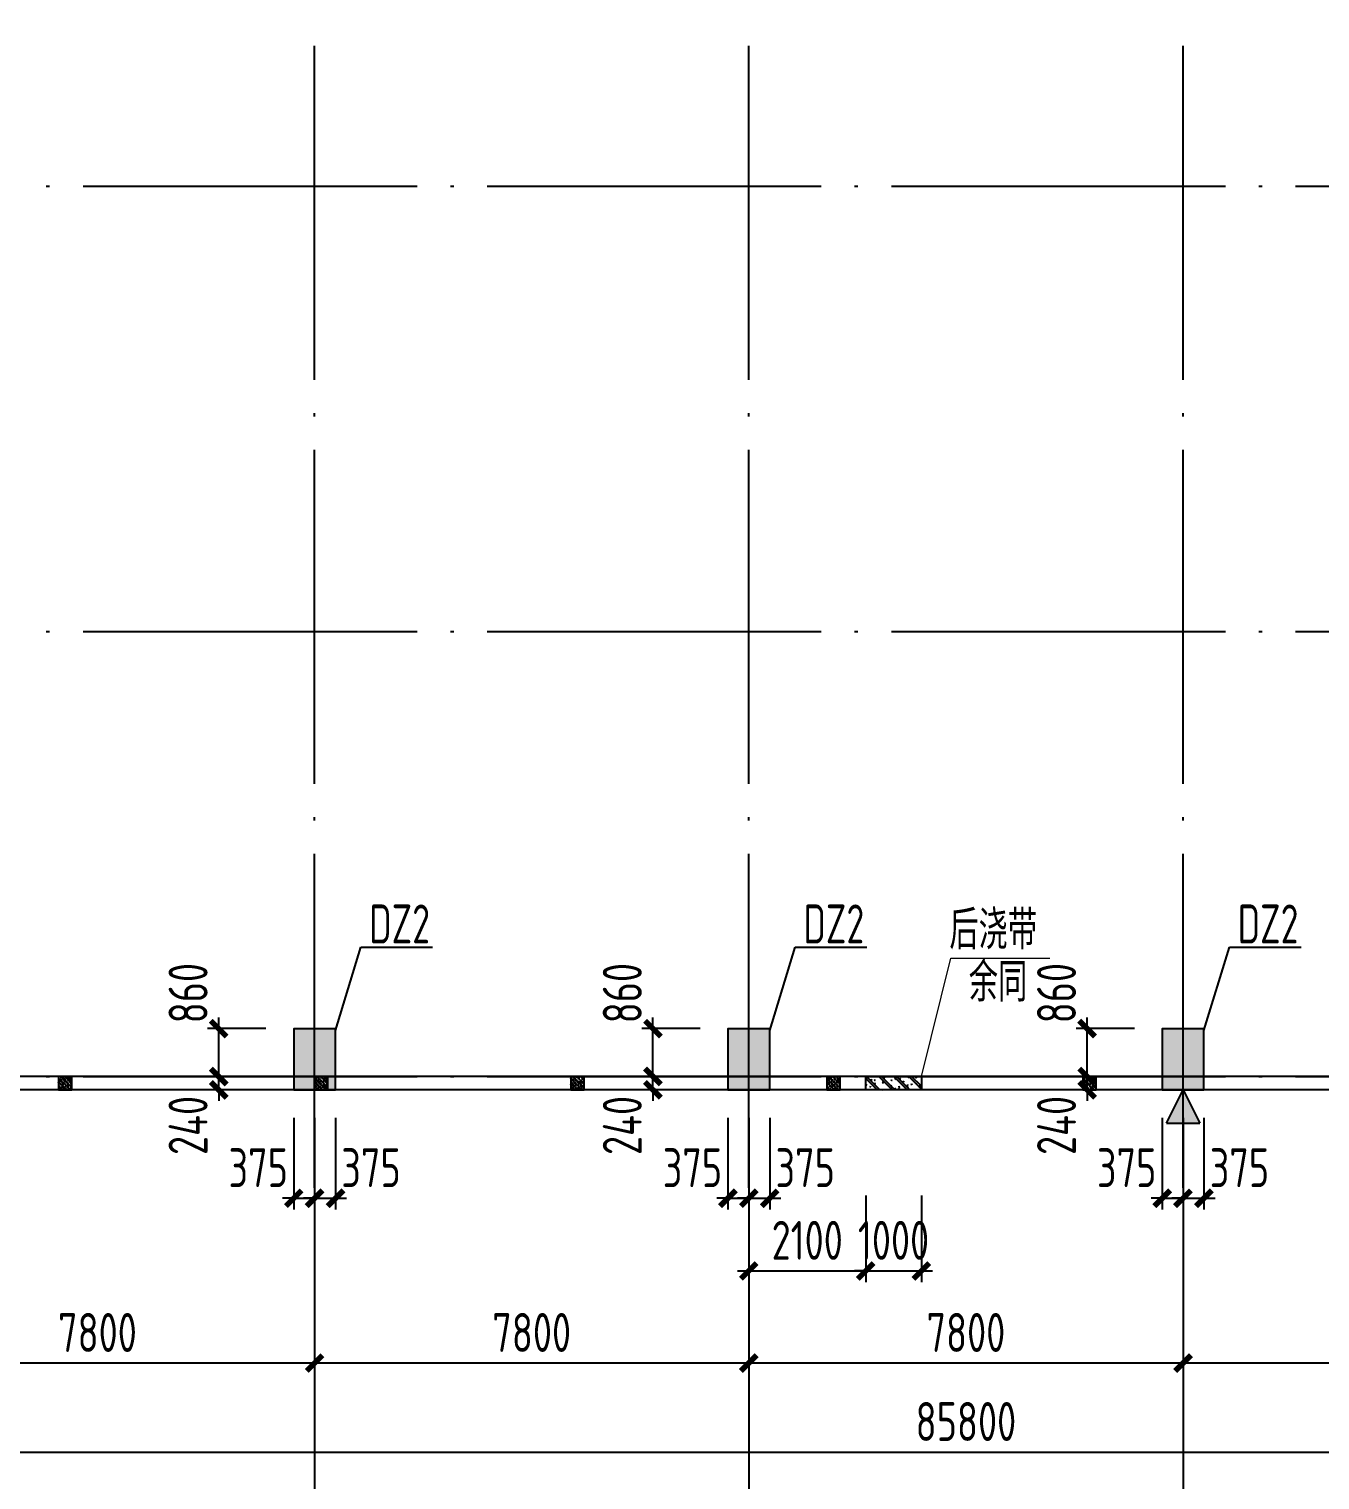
# Model space of a CAD drawing. Extents: x -2746917 to -971774, y -3334247 to -3250358.
# Drawn here: x -2254099 to -2242504, y -3308300 to -3295263 of the extents above; entities that cross this region are included whole.
import ezdxf

# ---------------------------------------------------------------- set-up
doc = ezdxf.new("R2010")
doc.units = 0
doc.header["$LTSCALE"] = 1000
doc.header["$MEASUREMENT"] = 0
doc.header["$PDMODE"] = 35
doc.linetypes.add('DOTE', pattern=[2.42, 2, -0.2, 0.02, -0.2])
doc.layers.get('0').update_dxf_attribs({"linetype": 'CONTINUOUS'})
doc.layers.get('Defpoints').update_dxf_attribs({"linetype": 'CONTINUOUS'})
for name, color, linetype in [('AXIS', 253, 'DOTE'), ('BEAM_CON', 4, 'CONTINUOUS'), ('COLU', 7, 'CONTINUOUS'), ('DIM', 3, 'CONTINUOUS'), ('HATCH', 254, 'CONTINUOUS'), ('NUM', 7, 'CONTINUOUS'), ('TEXT', 7, 'CONTINUOUS')]:
    doc.layers.add(name, color=color, linetype=linetype)
doc.styles.add('TSSD_Dimension', font='tssdeng.shx', dxfattribs={"width": 0.75, "bigfont": 'Hztxt.shx'})
doc.styles.add('TSSD_Norm', font='tssdeng.shx', dxfattribs={"width": 0.75, "bigfont": 'hztxt.shx'})
doc.styles.add('TSSD_Rein', font='Tssdeng.shx', dxfattribs={"width": 0.75, "bigfont": 'hztxt.shx'})
doc.dimstyles.new('TSSD_200_100', dxfattribs={"dimtxt": 350, "dimasz": 100, "dimexe": 100, "dimexo": 250, "dimgap": 100, "dimtad": 1, "dimdec": 0, "dimlfac": 2, "dimzin": 0, "dimdsep": 46, "dimtxsty": 'TSSD_Dimension', "dimblk": 'ARCHTICK', "dimcen": 0, "dimdle": 100, "dimclrt": 7, "dimadec": 0, "dimazin": 0, "dimtfac": 1, "dimtdec": 0, "dimtix": 1, "dimtmove": 2, "dimatfit": 3, "dimfxl": 1, "dimtolj": 1, "dimtzin": 0, "dimarcsym": 0})

# ---------------------------------------------------------------- blocks, each defined once
blk = doc.blocks.new('_ArchTick')
at = {"color": 0, "const_width": 0.5}
blk.add_lwpolyline([(-0.71, -0.71), (0.71, 0.71)], dxfattribs=at)
blk = doc.blocks.new('*D1378')
at = {"layer": 'Defpoints', "color": 0, "ltscale": 1.5}
for p in [(-2243734, -3305675), (-2239834, -3305675), (-2243734, -3307250)]:
    blk.add_point(p, dxfattribs=at)
at = {"layer": 'DIM', "color": 0, "lineweight": -2, "ltscale": 1.5}
for p, q in [((-2243734, -3305925), (-2243734, -3307350)), ((-2239834, -3305925), (-2239834, -3307350)), ((-2239734, -3307250), (-2243834, -3307250))]:
    blk.add_line(p, q, dxfattribs=at)
at = {"layer": 'DIM', "color": 0, "lineweight": -2, "ltscale": 1.5, "xscale": 100, "yscale": 100, "zscale": 100, "rotation": 180}
blk.add_blockref('_ArchTick', (-2243734, -3307250), dxfattribs=at)
at = {"layer": 'DIM', "color": 0, "lineweight": -2, "ltscale": 1.5, "xscale": 100, "yscale": 100, "zscale": 100}
blk.add_blockref('_ArchTick', (-2239834, -3307250), dxfattribs=at)
at = {"layer": 'DIM', "color": 7, "ltscale": 1.5, "insert": (-2241784, -3306975), "char_height": 350, "attachment_point": 5, "style": 'TSSD_Dimension'}
blk.add_mtext('\\A1;7800', dxfattribs=at)
blk = doc.blocks.new('*D1379')
at = {"layer": 'Defpoints', "color": 0, "ltscale": 1.5}
for p in [(-2247634, -3305675), (-2243734, -3305675), (-2247634, -3307250)]:
    blk.add_point(p, dxfattribs=at)
at = {"layer": 'DIM', "color": 0, "lineweight": -2, "ltscale": 1.5}
for p, q in [((-2247634, -3305925), (-2247634, -3307350)), ((-2243734, -3305925), (-2243734, -3307350)), ((-2243634, -3307250), (-2247734, -3307250))]:
    blk.add_line(p, q, dxfattribs=at)
at = {"layer": 'DIM', "color": 0, "lineweight": -2, "ltscale": 1.5, "xscale": 100, "yscale": 100, "zscale": 100, "rotation": 180}
blk.add_blockref('_ArchTick', (-2247634, -3307250), dxfattribs=at)
at = {"layer": 'DIM', "color": 0, "lineweight": -2, "ltscale": 1.5, "xscale": 100, "yscale": 100, "zscale": 100}
blk.add_blockref('_ArchTick', (-2243734, -3307250), dxfattribs=at)
at = {"layer": 'DIM', "color": 7, "ltscale": 1.5, "insert": (-2245684, -3306975), "char_height": 350, "attachment_point": 5, "style": 'TSSD_Dimension'}
blk.add_mtext('\\A1;7800', dxfattribs=at)
blk = doc.blocks.new('*D1380')
at = {"layer": 'Defpoints', "color": 0, "ltscale": 1.5}
for p in [(-2251534, -3305675), (-2247634, -3305675), (-2251534, -3307250)]:
    blk.add_point(p, dxfattribs=at)
at = {"layer": 'DIM', "color": 0, "lineweight": -2, "ltscale": 1.5}
for p, q in [((-2251534, -3305925), (-2251534, -3307350)), ((-2247634, -3305925), (-2247634, -3307350)), ((-2247534, -3307250), (-2251634, -3307250))]:
    blk.add_line(p, q, dxfattribs=at)
at = {"layer": 'DIM', "color": 0, "lineweight": -2, "ltscale": 1.5, "xscale": 100, "yscale": 100, "zscale": 100, "rotation": 180}
blk.add_blockref('_ArchTick', (-2251534, -3307250), dxfattribs=at)
at = {"layer": 'DIM', "color": 0, "lineweight": -2, "ltscale": 1.5, "xscale": 100, "yscale": 100, "zscale": 100}
blk.add_blockref('_ArchTick', (-2247634, -3307250), dxfattribs=at)
at = {"layer": 'DIM', "color": 7, "ltscale": 1.5, "insert": (-2249584, -3306975), "char_height": 350, "attachment_point": 5, "style": 'TSSD_Dimension'}
blk.add_mtext('\\A1;7800', dxfattribs=at)
blk = doc.blocks.new('*D1381')
at = {"layer": 'Defpoints', "color": 0, "ltscale": 1.5}
for p in [(-2255434, -3305675), (-2251534, -3305675), (-2255434, -3307250)]:
    blk.add_point(p, dxfattribs=at)
at = {"layer": 'DIM', "color": 0, "lineweight": -2, "ltscale": 1.5}
for p, q in [((-2255434, -3305925), (-2255434, -3307350)), ((-2251534, -3305925), (-2251534, -3307350)), ((-2251434, -3307250), (-2255534, -3307250))]:
    blk.add_line(p, q, dxfattribs=at)
at = {"layer": 'DIM', "color": 0, "lineweight": -2, "ltscale": 1.5, "xscale": 100, "yscale": 100, "zscale": 100, "rotation": 180}
blk.add_blockref('_ArchTick', (-2255434, -3307250), dxfattribs=at)
at = {"layer": 'DIM', "color": 0, "lineweight": -2, "ltscale": 1.5, "xscale": 100, "yscale": 100, "zscale": 100}
blk.add_blockref('_ArchTick', (-2251534, -3307250), dxfattribs=at)
at = {"layer": 'DIM', "color": 7, "ltscale": 1.5, "insert": (-2253484, -3306975), "char_height": 350, "attachment_point": 5, "style": 'TSSD_Dimension'}
blk.add_mtext('\\A1;7800', dxfattribs=at)
blk = doc.blocks.new('*D1385')
at = {"layer": 'Defpoints', "color": 0, "ltscale": 1.5}
for p in [(-2267134, -3305675), (-2224234, -3305675), (-2224234, -3308050)]:
    blk.add_point(p, dxfattribs=at)
at = {"layer": 'DIM', "color": 0, "lineweight": -2, "ltscale": 1.5}
for p, q in [((-2267134, -3305925), (-2267134, -3308150)), ((-2224234, -3305925), (-2224234, -3308150)), ((-2267234, -3308050), (-2224134, -3308050))]:
    blk.add_line(p, q, dxfattribs=at)
at = {"layer": 'DIM', "color": 0, "lineweight": -2, "ltscale": 1.5, "xscale": 100, "yscale": 100, "zscale": 100, "rotation": 180}
blk.add_blockref('_ArchTick', (-2267134, -3308050), dxfattribs=at)
at = {"layer": 'DIM', "color": 0, "lineweight": -2, "ltscale": 1.5, "xscale": 100, "yscale": 100, "zscale": 100}
blk.add_blockref('_ArchTick', (-2224234, -3308050), dxfattribs=at)
at = {"layer": 'DIM', "color": 7, "ltscale": 1.5, "insert": (-2245684, -3307775), "char_height": 350, "attachment_point": 5, "style": 'TSSD_Dimension'}
blk.add_mtext('\\A1;85800', dxfattribs=at)
blk = doc.blocks.new('*D1652')
at = {"layer": 'Defpoints', "color": 0, "ltscale": 1.5}
for p in [(-2251721, -3304795), (-2251534, -3304795), (-2251534, -3305769)]:
    blk.add_point(p, dxfattribs=at)
at = {"layer": 'DIM', "color": 0, "lineweight": -2, "ltscale": 1.5}
for p, q in [((-2251721, -3305045), (-2251721, -3305869)), ((-2251534, -3305045), (-2251534, -3305869)), ((-2251721, -3305769), (-2251821, -3305769)), ((-2251721, -3305769), (-2251534, -3305769)), ((-2251534, -3305769), (-2251434, -3305769))]:
    blk.add_line(p, q, dxfattribs=at)
at = {"layer": 'DIM', "color": 0, "lineweight": -2, "ltscale": 1.5, "xscale": 100, "yscale": 100, "zscale": 100}
blk.add_blockref('_ArchTick', (-2251721, -3305769), dxfattribs=at)
at = {"layer": 'DIM', "color": 0, "lineweight": -2, "ltscale": 1.5, "xscale": 100, "yscale": 100, "zscale": 100, "rotation": 180}
blk.add_blockref('_ArchTick', (-2251534, -3305769), dxfattribs=at)
at = {"layer": 'DIM', "color": 7, "ltscale": 1.5, "insert": (-2252040, -3305494), "char_height": 350, "attachment_point": 5, "style": 'TSSD_Dimension'}
blk.add_mtext('\\A1;375', dxfattribs=at)
blk = doc.blocks.new('*D1653')
at = {"layer": 'Defpoints', "color": 0, "ltscale": 1.5}
for p in [(-2251534, -3304795), (-2251346, -3304795), (-2251346, -3305769)]:
    blk.add_point(p, dxfattribs=at)
at = {"layer": 'DIM', "color": 0, "lineweight": -2, "ltscale": 1.5}
for p, q in [((-2251534, -3305045), (-2251534, -3305869)), ((-2251346, -3305045), (-2251346, -3305869)), ((-2251534, -3305769), (-2251634, -3305769)), ((-2251534, -3305769), (-2251346, -3305769)), ((-2251346, -3305769), (-2251246, -3305769))]:
    blk.add_line(p, q, dxfattribs=at)
at = {"layer": 'DIM', "color": 0, "lineweight": -2, "ltscale": 1.5, "xscale": 100, "yscale": 100, "zscale": 100}
blk.add_blockref('_ArchTick', (-2251534, -3305769), dxfattribs=at)
at = {"layer": 'DIM', "color": 0, "lineweight": -2, "ltscale": 1.5, "xscale": 100, "yscale": 100, "zscale": 100, "rotation": 180}
blk.add_blockref('_ArchTick', (-2251346, -3305769), dxfattribs=at)
at = {"layer": 'DIM', "color": 7, "ltscale": 1.5, "insert": (-2251027, -3305494), "char_height": 350, "attachment_point": 5, "style": 'TSSD_Dimension'}
blk.add_mtext('\\A1;375', dxfattribs=at)
blk = doc.blocks.new('*D1654')
at = {"layer": 'Defpoints', "color": 0, "ltscale": 1.5}
for p in [(-2252395, -3304675), (-2251721, -3304675), (-2251721, -3304795)]:
    blk.add_point(p, dxfattribs=at)
at = {"layer": 'DIM', "color": 0, "lineweight": -2, "ltscale": 1.5}
for p, q in [((-2252395, -3304675), (-2252395, -3304575)), ((-2251971, -3304675), (-2252495, -3304675)), ((-2252395, -3304795), (-2252395, -3304675)), ((-2251971, -3304795), (-2252495, -3304795)), ((-2252395, -3304795), (-2252395, -3304895))]:
    blk.add_line(p, q, dxfattribs=at)
at = {"layer": 'DIM', "color": 0, "lineweight": -2, "ltscale": 1.5, "xscale": 100, "yscale": 100, "zscale": 100}
for p, rotation in [((-2252395, -3304675), 270), ((-2252395, -3304795), 90)]:
    blk.add_blockref('_ArchTick', p, dxfattribs=dict(at, rotation=rotation))
at = {"layer": 'DIM', "color": 7, "ltscale": 1.5, "insert": (-2252670, -3305115), "char_height": 350, "attachment_point": 5, "rotation": 90, "style": 'TSSD_Dimension'}
blk.add_mtext('\\A1;240', dxfattribs=at)
blk = doc.blocks.new('*D1655')
at = {"layer": 'Defpoints', "color": 0, "ltscale": 1.5}
for p in [(-2252395, -3304245), (-2251721, -3304245), (-2251721, -3304675)]:
    blk.add_point(p, dxfattribs=at)
at = {"layer": 'DIM', "color": 0, "lineweight": -2, "ltscale": 1.5}
for p, q in [((-2252395, -3304775), (-2252395, -3304145)), ((-2251971, -3304245), (-2252495, -3304245)), ((-2251971, -3304675), (-2252495, -3304675))]:
    blk.add_line(p, q, dxfattribs=at)
at = {"layer": 'DIM', "color": 0, "lineweight": -2, "ltscale": 1.5, "xscale": 100, "yscale": 100, "zscale": 100}
for p, rotation in [((-2252395, -3304245), 90), ((-2252395, -3304675), 270)]:
    blk.add_blockref('_ArchTick', p, dxfattribs=dict(at, rotation=rotation))
at = {"layer": 'DIM', "color": 7, "ltscale": 1.5, "insert": (-2252670, -3303926), "char_height": 350, "attachment_point": 5, "rotation": 90, "style": 'TSSD_Dimension'}
blk.add_mtext('\\A1;860', dxfattribs=at)
blk = doc.blocks.new('*D1664')
at = {"layer": 'Defpoints', "color": 0, "ltscale": 1.5}
for p in [(-2247821, -3304795), (-2247634, -3304795), (-2247634, -3305769)]:
    blk.add_point(p, dxfattribs=at)
at = {"layer": 'DIM', "color": 0, "lineweight": -2, "ltscale": 1.5}
for p, q in [((-2247821, -3305045), (-2247821, -3305869)), ((-2247634, -3305045), (-2247634, -3305869)), ((-2247821, -3305769), (-2247921, -3305769)), ((-2247821, -3305769), (-2247634, -3305769)), ((-2247634, -3305769), (-2247534, -3305769))]:
    blk.add_line(p, q, dxfattribs=at)
at = {"layer": 'DIM', "color": 0, "lineweight": -2, "ltscale": 1.5, "xscale": 100, "yscale": 100, "zscale": 100}
blk.add_blockref('_ArchTick', (-2247821, -3305769), dxfattribs=at)
at = {"layer": 'DIM', "color": 0, "lineweight": -2, "ltscale": 1.5, "xscale": 100, "yscale": 100, "zscale": 100, "rotation": 180}
blk.add_blockref('_ArchTick', (-2247634, -3305769), dxfattribs=at)
at = {"layer": 'DIM', "color": 7, "ltscale": 1.5, "insert": (-2248140, -3305494), "char_height": 350, "attachment_point": 5, "style": 'TSSD_Dimension'}
blk.add_mtext('\\A1;375', dxfattribs=at)
blk = doc.blocks.new('*D1665')
at = {"layer": 'Defpoints', "color": 0, "ltscale": 1.5}
for p in [(-2247634, -3304795), (-2247446, -3304795), (-2247446, -3305769)]:
    blk.add_point(p, dxfattribs=at)
at = {"layer": 'DIM', "color": 0, "lineweight": -2, "ltscale": 1.5}
for p, q in [((-2247634, -3305045), (-2247634, -3305869)), ((-2247446, -3305045), (-2247446, -3305869)), ((-2247634, -3305769), (-2247734, -3305769)), ((-2247634, -3305769), (-2247446, -3305769)), ((-2247446, -3305769), (-2247346, -3305769))]:
    blk.add_line(p, q, dxfattribs=at)
at = {"layer": 'DIM', "color": 0, "lineweight": -2, "ltscale": 1.5, "xscale": 100, "yscale": 100, "zscale": 100}
blk.add_blockref('_ArchTick', (-2247634, -3305769), dxfattribs=at)
at = {"layer": 'DIM', "color": 0, "lineweight": -2, "ltscale": 1.5, "xscale": 100, "yscale": 100, "zscale": 100, "rotation": 180}
blk.add_blockref('_ArchTick', (-2247446, -3305769), dxfattribs=at)
at = {"layer": 'DIM', "color": 7, "ltscale": 1.5, "insert": (-2247127, -3305494), "char_height": 350, "attachment_point": 5, "style": 'TSSD_Dimension'}
blk.add_mtext('\\A1;375', dxfattribs=at)
blk = doc.blocks.new('*D1666')
at = {"layer": 'Defpoints', "color": 0, "ltscale": 1.5}
for p in [(-2248495, -3304675), (-2247821, -3304675), (-2247821, -3304795)]:
    blk.add_point(p, dxfattribs=at)
at = {"layer": 'DIM', "color": 0, "lineweight": -2, "ltscale": 1.5}
for p, q in [((-2248495, -3304675), (-2248495, -3304575)), ((-2248071, -3304675), (-2248595, -3304675)), ((-2248495, -3304795), (-2248495, -3304675)), ((-2248071, -3304795), (-2248595, -3304795)), ((-2248495, -3304795), (-2248495, -3304895))]:
    blk.add_line(p, q, dxfattribs=at)
at = {"layer": 'DIM', "color": 0, "lineweight": -2, "ltscale": 1.5, "xscale": 100, "yscale": 100, "zscale": 100}
for p, rotation in [((-2248495, -3304675), 270), ((-2248495, -3304795), 90)]:
    blk.add_blockref('_ArchTick', p, dxfattribs=dict(at, rotation=rotation))
at = {"layer": 'DIM', "color": 7, "ltscale": 1.5, "insert": (-2248770, -3305115), "char_height": 350, "attachment_point": 5, "rotation": 90, "style": 'TSSD_Dimension'}
blk.add_mtext('\\A1;240', dxfattribs=at)
blk = doc.blocks.new('*D1667')
at = {"layer": 'Defpoints', "color": 0, "ltscale": 1.5}
for p in [(-2248495, -3304245), (-2247821, -3304245), (-2247821, -3304675)]:
    blk.add_point(p, dxfattribs=at)
at = {"layer": 'DIM', "color": 0, "lineweight": -2, "ltscale": 1.5}
for p, q in [((-2248495, -3304775), (-2248495, -3304145)), ((-2248071, -3304245), (-2248595, -3304245)), ((-2248071, -3304675), (-2248595, -3304675))]:
    blk.add_line(p, q, dxfattribs=at)
at = {"layer": 'DIM', "color": 0, "lineweight": -2, "ltscale": 1.5, "xscale": 100, "yscale": 100, "zscale": 100}
for p, rotation in [((-2248495, -3304245), 90), ((-2248495, -3304675), 270)]:
    blk.add_blockref('_ArchTick', p, dxfattribs=dict(at, rotation=rotation))
at = {"layer": 'DIM', "color": 7, "ltscale": 1.5, "insert": (-2248770, -3303926), "char_height": 350, "attachment_point": 5, "rotation": 90, "style": 'TSSD_Dimension'}
blk.add_mtext('\\A1;860', dxfattribs=at)
blk = doc.blocks.new('*D1676')
at = {"layer": 'Defpoints', "color": 0, "ltscale": 1.5}
for p in [(-2243921, -3304795), (-2243734, -3304795), (-2243734, -3305769)]:
    blk.add_point(p, dxfattribs=at)
at = {"layer": 'DIM', "color": 0, "lineweight": -2, "ltscale": 1.5}
for p, q in [((-2243921, -3305045), (-2243921, -3305869)), ((-2243734, -3305045), (-2243734, -3305869)), ((-2243921, -3305769), (-2244021, -3305769)), ((-2243921, -3305769), (-2243734, -3305769)), ((-2243734, -3305769), (-2243634, -3305769))]:
    blk.add_line(p, q, dxfattribs=at)
at = {"layer": 'DIM', "color": 0, "lineweight": -2, "ltscale": 1.5, "xscale": 100, "yscale": 100, "zscale": 100}
blk.add_blockref('_ArchTick', (-2243921, -3305769), dxfattribs=at)
at = {"layer": 'DIM', "color": 0, "lineweight": -2, "ltscale": 1.5, "xscale": 100, "yscale": 100, "zscale": 100, "rotation": 180}
blk.add_blockref('_ArchTick', (-2243734, -3305769), dxfattribs=at)
at = {"layer": 'DIM', "color": 7, "ltscale": 1.5, "insert": (-2244240, -3305494), "char_height": 350, "attachment_point": 5, "style": 'TSSD_Dimension'}
blk.add_mtext('\\A1;375', dxfattribs=at)
blk = doc.blocks.new('*D1677')
at = {"layer": 'Defpoints', "color": 0, "ltscale": 1.5}
for p in [(-2243734, -3304795), (-2243546, -3304795), (-2243546, -3305769)]:
    blk.add_point(p, dxfattribs=at)
at = {"layer": 'DIM', "color": 0, "lineweight": -2, "ltscale": 1.5}
for p, q in [((-2243734, -3305045), (-2243734, -3305869)), ((-2243546, -3305045), (-2243546, -3305869)), ((-2243734, -3305769), (-2243834, -3305769)), ((-2243734, -3305769), (-2243546, -3305769)), ((-2243546, -3305769), (-2243446, -3305769))]:
    blk.add_line(p, q, dxfattribs=at)
at = {"layer": 'DIM', "color": 0, "lineweight": -2, "ltscale": 1.5, "xscale": 100, "yscale": 100, "zscale": 100}
blk.add_blockref('_ArchTick', (-2243734, -3305769), dxfattribs=at)
at = {"layer": 'DIM', "color": 0, "lineweight": -2, "ltscale": 1.5, "xscale": 100, "yscale": 100, "zscale": 100, "rotation": 180}
blk.add_blockref('_ArchTick', (-2243546, -3305769), dxfattribs=at)
at = {"layer": 'DIM', "color": 7, "ltscale": 1.5, "insert": (-2243227, -3305494), "char_height": 350, "attachment_point": 5, "style": 'TSSD_Dimension'}
blk.add_mtext('\\A1;375', dxfattribs=at)
blk = doc.blocks.new('*D1678')
at = {"layer": 'Defpoints', "color": 0, "ltscale": 1.5}
for p in [(-2244595, -3304675), (-2243921, -3304675), (-2243921, -3304795)]:
    blk.add_point(p, dxfattribs=at)
at = {"layer": 'DIM', "color": 0, "lineweight": -2, "ltscale": 1.5}
for p, q in [((-2244595, -3304675), (-2244595, -3304575)), ((-2244171, -3304675), (-2244695, -3304675)), ((-2244595, -3304795), (-2244595, -3304675)), ((-2244171, -3304795), (-2244695, -3304795)), ((-2244595, -3304795), (-2244595, -3304895))]:
    blk.add_line(p, q, dxfattribs=at)
at = {"layer": 'DIM', "color": 0, "lineweight": -2, "ltscale": 1.5, "xscale": 100, "yscale": 100, "zscale": 100}
for p, rotation in [((-2244595, -3304675), 270), ((-2244595, -3304795), 90)]:
    blk.add_blockref('_ArchTick', p, dxfattribs=dict(at, rotation=rotation))
at = {"layer": 'DIM', "color": 7, "ltscale": 1.5, "insert": (-2244870, -3305115), "char_height": 350, "attachment_point": 5, "rotation": 90, "style": 'TSSD_Dimension'}
blk.add_mtext('\\A1;240', dxfattribs=at)
blk = doc.blocks.new('*D1679')
at = {"layer": 'Defpoints', "color": 0, "ltscale": 1.5}
for p in [(-2244595, -3304245), (-2243921, -3304245), (-2243921, -3304675)]:
    blk.add_point(p, dxfattribs=at)
at = {"layer": 'DIM', "color": 0, "lineweight": -2, "ltscale": 1.5}
for p, q in [((-2244595, -3304775), (-2244595, -3304145)), ((-2244171, -3304245), (-2244695, -3304245)), ((-2244171, -3304675), (-2244695, -3304675))]:
    blk.add_line(p, q, dxfattribs=at)
at = {"layer": 'DIM', "color": 0, "lineweight": -2, "ltscale": 1.5, "xscale": 100, "yscale": 100, "zscale": 100}
for p, rotation in [((-2244595, -3304245), 90), ((-2244595, -3304675), 270)]:
    blk.add_blockref('_ArchTick', p, dxfattribs=dict(at, rotation=rotation))
at = {"layer": 'DIM', "color": 7, "ltscale": 1.5, "insert": (-2244870, -3303926), "char_height": 350, "attachment_point": 5, "rotation": 90, "style": 'TSSD_Dimension'}
blk.add_mtext('\\A1;860', dxfattribs=at)
blk = doc.blocks.new('*D2608')
at = {"layer": 'Defpoints', "color": 0, "ltscale": 1.5}
for p in [(-2247634, -3305495), (-2246584, -3305495), (-2246584, -3306422)]:
    blk.add_point(p, dxfattribs=at)
at = {"layer": 'DIM', "color": 0, "lineweight": -2, "ltscale": 1.5}
for p, q in [((-2247634, -3305745), (-2247634, -3306522)), ((-2246584, -3305745), (-2246584, -3306522)), ((-2247734, -3306422), (-2246484, -3306422))]:
    blk.add_line(p, q, dxfattribs=at)
at = {"layer": 'DIM', "color": 0, "lineweight": -2, "ltscale": 1.5, "xscale": 100, "yscale": 100, "zscale": 100, "rotation": 180}
blk.add_blockref('_ArchTick', (-2247634, -3306422), dxfattribs=at)
at = {"layer": 'DIM', "color": 0, "lineweight": -2, "ltscale": 1.5, "xscale": 100, "yscale": 100, "zscale": 100}
blk.add_blockref('_ArchTick', (-2246584, -3306422), dxfattribs=at)
at = {"layer": 'DIM', "color": 7, "ltscale": 1.5, "insert": (-2247109, -3306147), "char_height": 350, "attachment_point": 5, "style": 'TSSD_Dimension'}
blk.add_mtext('\\A1;2100', dxfattribs=at)
blk = doc.blocks.new('*D2609')
at = {"layer": 'Defpoints', "color": 0, "ltscale": 1.5}
for p in [(-2246584, -3305495), (-2246084, -3305495), (-2246084, -3306422)]:
    blk.add_point(p, dxfattribs=at)
at = {"layer": 'DIM', "color": 0, "lineweight": -2, "ltscale": 1.5}
for p, q in [((-2246584, -3305745), (-2246584, -3306522)), ((-2246084, -3305745), (-2246084, -3306522)), ((-2246584, -3306422), (-2246684, -3306422)), ((-2246584, -3306422), (-2246084, -3306422)), ((-2246084, -3306422), (-2245984, -3306422))]:
    blk.add_line(p, q, dxfattribs=at)
at = {"layer": 'DIM', "color": 0, "lineweight": -2, "ltscale": 1.5, "xscale": 100, "yscale": 100, "zscale": 100}
blk.add_blockref('_ArchTick', (-2246584, -3306422), dxfattribs=at)
at = {"layer": 'DIM', "color": 0, "lineweight": -2, "ltscale": 1.5, "xscale": 100, "yscale": 100, "zscale": 100, "rotation": 180}
blk.add_blockref('_ArchTick', (-2246084, -3306422), dxfattribs=at)
at = {"layer": 'DIM', "color": 7, "ltscale": 1.5, "insert": (-2246334, -3306147), "char_height": 350, "attachment_point": 5, "style": 'TSSD_Dimension'}
blk.add_mtext('\\A1;1000', dxfattribs=at)
blk = doc.blocks.new('A$C6DF15AF1')
at = {"layer": 'HATCH', "ltscale": 1.5}
h = blk.add_hatch(dxfattribs=at)
h.set_pattern_fill('ARMORED', color=256, scale=5, style=0)
h.set_pattern_definition([(50, (2166309.23, 3282061.71), (35.86300913, -3.13760675), [3.75, -41.25]), (355, (2166309.23, 3282061.71), (-6.93756668, 37.6096067), [3, -33]), (100.4514, (2166312.218, 3282061.447), (28.9254691, 34.4719771), [3.1870095, -35.0571056]), (46.1842, (2166309.23, 3282071.71), (53.36205243, -8.2759507), [5.625, -61.875]), (96.6356, (2166313.676, 3282071.02), (46.7331353, 48.70589355), [4.7805144, -52.58565]), (351.1842, (2166309.23, 3282071.71), (46.73309726, 48.70593005), [4.5, -49.5]), (21, (2166314.23, 3282069.21), (29.8453526, -20.13094453), [3.75, -41.25]), (326, (2166314.23, 3282069.21), (12.1657666, 36.25750225), [3, -33]), (71.4514, (2166316.717, 3282067.53), (42.01113143, 16.12652484), [3.1870095, -35.0571056]), (37.5, (2166309.23, 3282061.709), (0.607992766, 16.64469269), [0, -32.6, 0, -33.5, 0, -33.125]), (7.5, (2166309.23, 3282061.709), (13.15347687, 19.720585594), [0, -19.1, 0, -31.85, 0, -12.625]), (327.5, (2166298.08, 3282061.709), (26.69112181, -1.127743587), [0, -12.5, 0, -39, 0, -51.75]), (317.5, (2166293.08, 3282061.71), (29.15930847, 5.00524912), [0, -16.25, 0, -25.9, 0, -36.75]), (45, (2166309.23, 3282061.71), (-17.67766953, 17.67766953), [])])
h.paths.add_polyline_path([(0, 120), (120, 120), (120, 0), (0, 0)])
at = {"layer": 'COLU'}
blk.add_lwpolyline([(0, 120), (120, 120), (120, 0), (0, 0)], close=True, dxfattribs=at)
blk = doc.blocks.new('A$C72AE6952')
at = {"layer": 'DIM', "ltscale": 1.5}
blk.add_hatch(color=2, dxfattribs=at).paths.add_polyline_path([(105, -28), (-195, 122), (-195, -178)])
at = {"layer": 'DIM', "color": 2, "ltscale": 1.5}
for p, q in [((-195, 122), (-195, -178)), ((-195, 122), (105, -28)), ((105, -28), (-195, -178))]:
    blk.add_line(p, q, dxfattribs=at)

msp = doc.modelspace()

# ---------------------------------------------------------------- hatches: boundary and pattern name
at = {"layer": 'COLU', "ltscale": 1.5}
h = msp.add_hatch(color=256, dxfattribs=at)
h.paths.add_polyline_path([(-2224113.71, -3284562.84), (-2224463.71, -3284562.84), (-2224463.71, -3284787.84), (-2224113.71, -3284787.84)])
h.paths.add_polyline_path([(-2224113.71, -3288562.84), (-2224463.71, -3288562.84), (-2224463.71, -3288787.84), (-2224113.71, -3288787.84)])
h.paths.add_polyline_path([(-2224113.71, -3296562.84), (-2224463.71, -3296562.84), (-2224463.71, -3296787.84), (-2224113.71, -3296787.84)])
h.paths.add_polyline_path([(-2228321.21, -3304795.34), (-2227946.21, -3304795.34), (-2227946.21, -3304245.34), (-2228321.21, -3304245.34)])
h.paths.add_polyline_path([(-2228296.21, -3292425.34), (-2227971.21, -3292425.34), (-2227971.21, -3292925.34), (-2228296.21, -3292925.34)])
h.paths.add_polyline_path([(-2228321.21, -3280555.34), (-2227946.21, -3280555.34), (-2227946.21, -3281105.34), (-2228321.21, -3281105.34)])
h.paths.add_polyline_path([(-2232221.21, -3304795.34), (-2231846.21, -3304795.34), (-2231846.21, -3304245.34), (-2232221.21, -3304245.34)])
h.paths.add_polyline_path([(-2232196.21, -3292425.34), (-2231871.21, -3292425.34), (-2231871.21, -3292925.34), (-2232196.21, -3292925.34)])
h.paths.add_polyline_path([(-2232221.21, -3280555.34), (-2231846.21, -3280555.34), (-2231846.21, -3281105.34), (-2232221.21, -3281105.34)])
h.paths.add_polyline_path([(-2236121.21, -3304795.34), (-2235746.21, -3304795.34), (-2235746.21, -3304245.34), (-2236121.21, -3304245.34)])
h.paths.add_polyline_path([(-2236096.21, -3292425.34), (-2235771.21, -3292425.34), (-2235771.21, -3292925.34), (-2236096.21, -3292925.34)])
h.paths.add_polyline_path([(-2236121.21, -3280555.34), (-2235746.21, -3280555.34), (-2235746.21, -3281105.34), (-2236121.21, -3281105.34)])
h.paths.add_polyline_path([(-2240021.21, -3304795.34), (-2239646.21, -3304795.34), (-2239646.21, -3304245.34), (-2240021.21, -3304245.34)])
h.paths.add_polyline_path([(-2239996.21, -3292425.34), (-2239671.21, -3292425.34), (-2239671.21, -3292925.34), (-2239996.21, -3292925.34)])
h.paths.add_polyline_path([(-2240021.21, -3280555.34), (-2239646.21, -3280555.34), (-2239646.21, -3281105.34), (-2240021.21, -3281105.34)])
h.paths.add_polyline_path([(-2243921.21, -3304795.34), (-2243546.21, -3304795.34), (-2243546.21, -3304245.34), (-2243921.21, -3304245.34)])
h.paths.add_polyline_path([(-2243896.21, -3292425.34), (-2243571.21, -3292425.34), (-2243571.21, -3292925.34), (-2243896.21, -3292925.34)])
h.paths.add_polyline_path([(-2243921.21, -3280555.34), (-2243546.21, -3280555.34), (-2243546.21, -3281105.34), (-2243921.21, -3281105.34)])
h.paths.add_polyline_path([(-2247821.21, -3304795.34), (-2247446.21, -3304795.34), (-2247446.21, -3304245.34), (-2247821.21, -3304245.34)])
h.paths.add_polyline_path([(-2247796.21, -3292425.34), (-2247471.21, -3292425.34), (-2247471.21, -3292925.34), (-2247796.21, -3292925.34)])
h.paths.add_polyline_path([(-2247821.21, -3280555.34), (-2247446.21, -3280555.34), (-2247446.21, -3281105.34), (-2247821.21, -3281105.34)])
h.paths.add_polyline_path([(-2251721.21, -3304795.34), (-2251346.21, -3304795.34), (-2251346.21, -3304245.34), (-2251721.21, -3304245.34)])
h.paths.add_polyline_path([(-2251696.21, -3292425.34), (-2251371.21, -3292425.34), (-2251371.21, -3292925.34), (-2251696.21, -3292925.34)])
h.paths.add_polyline_path([(-2251721.21, -3280555.34), (-2251346.21, -3280555.34), (-2251346.21, -3281105.34), (-2251721.21, -3281105.34)])
h.paths.add_polyline_path([(-2255621.21, -3304795.34), (-2255246.21, -3304795.34), (-2255246.21, -3304245.34), (-2255621.21, -3304245.34)])
h.paths.add_polyline_path([(-2255596.21, -3292425.34), (-2255271.21, -3292425.34), (-2255271.21, -3292925.34), (-2255596.21, -3292925.34)])
h.paths.add_polyline_path([(-2255621.21, -3280555.34), (-2255246.21, -3280555.34), (-2255246.21, -3281105.34), (-2255621.21, -3281105.34)])
h.paths.add_polyline_path([(-2224113.71, -3280555.34), (-2224463.71, -3280555.34), (-2224463.71, -3281105.34), (-2224113.71, -3281105.34)])
h.paths.add_polyline_path([(-2224113.71, -3300562.84), (-2224463.71, -3300562.84), (-2224463.71, -3300787.84), (-2224113.71, -3300787.84)])
h.paths.add_polyline_path([(-2224113.71, -3304795.34), (-2224463.71, -3304795.34), (-2224463.71, -3304245.34), (-2224113.71, -3304245.34)])
h.paths.add_polyline_path([(-2224113.71, -3292925.34), (-2224463.71, -3292925.34), (-2224463.71, -3292425.34), (-2224113.71, -3292425.34)])
h.paths.add_polyline_path([(-2259521.21, -3304795.34), (-2259146.21, -3304795.34), (-2259146.21, -3304245.34), (-2259521.21, -3304245.34)])
h.paths.add_polyline_path([(-2267253.71, -3300562.84), (-2266903.71, -3300562.84), (-2266903.71, -3300787.84), (-2267253.71, -3300787.84)])
h.paths.add_polyline_path([(-2267253.71, -3296562.84), (-2266903.71, -3296562.84), (-2266903.71, -3296787.84), (-2267253.71, -3296787.84)])
h.paths.add_polyline_path([(-2267253.71, -3288562.84), (-2266903.71, -3288562.84), (-2266903.71, -3288787.84), (-2267253.71, -3288787.84)])
h.paths.add_polyline_path([(-2263421.21, -3304795.34), (-2263046.21, -3304795.34), (-2263046.21, -3304245.34), (-2263421.21, -3304245.34)])
h.paths.add_polyline_path([(-2267253.71, -3304795.34), (-2266903.71, -3304795.34), (-2266903.71, -3304245.34), (-2267253.71, -3304245.34)])
h.paths.add_polyline_path([(-2259496.21, -3292425.34), (-2259171.21, -3292425.34), (-2259171.21, -3292925.34), (-2259496.21, -3292925.34)])
h.paths.add_polyline_path([(-2259521.21, -3280555.34), (-2259146.21, -3280555.34), (-2259146.21, -3281105.34), (-2259521.21, -3281105.34)])
h.paths.add_polyline_path([(-2263396.21, -3292425.34), (-2263071.21, -3292425.34), (-2263071.21, -3292925.34), (-2263396.21, -3292925.34)])
h.paths.add_polyline_path([(-2267253.71, -3292925.34), (-2266903.71, -3292925.34), (-2266903.71, -3292425.34), (-2267253.71, -3292425.34)])
h.paths.add_polyline_path([(-2267253.71, -3284562.84), (-2266903.71, -3284562.84), (-2266903.71, -3284787.84), (-2267253.71, -3284787.84)])
h.paths.add_polyline_path([(-2263421.21, -3280555.34), (-2263046.21, -3280555.34), (-2263046.21, -3281105.34), (-2263421.21, -3281105.34)])
h.paths.add_polyline_path([(-2267253.71, -3280555.34), (-2266903.71, -3280555.34), (-2266903.71, -3281105.34), (-2267253.71, -3281105.34)])
at = {"layer": 'HATCH', "ltscale": 1.5}
h = msp.add_hatch(dxfattribs=at)
h.set_pattern_fill('SECOND_CONCRETE', color=256, scale=10, angle=-90, style=0)
h.set_pattern_definition([(320, (492272.665, -4820682.35), (-6.2752135, -71.7260183), [7.5, -82.5]), (265, (492272.665, -4820682.35), (75.2192134, 13.8751334), [6, -66]), (10.4514, (492272.14, -4820688.33), (68.9439542, -57.8509382), [6.374019, -70.1142112]), (316.1842, (492292.665, -4820682.35), (-16.5519014, -106.7241049), [11.25, -123.75]), (6.6356, (492291.29, -4820691.25), (97.411787, -93.4662706), [9.5610288, -105.1713]), (261.1842, (492292.67, -4820682.35), (97.41186, -93.4661945), [9, -99]), (291, (492287.665, -4820692.35), (-40.2618891, -59.6907052), [7.5, -82.5]), (236, (492287.665, -4820692.35), (72.5150045, -24.3315332), [6, -66]), (341.4514, (492284.31, -4820697.33), (32.2530497, -84.0222629), [6.374019, -70.1142112]), (315, (492272.665, -4820682.35), (67.351921, 67.351921), []), (315, (492272.665, -4820707.25), (67.351921, 67.351921), [])])
h.paths.add_polyline_path([(-2246083.71, -3304675.34), (-2246083.71, -3304795.34), (-2246583.71, -3304795.34), (-2246583.71, -3304675.34)])

# ---------------------------------------------------------------- linework, layer by layer
at = {"lineweight": 5, "ltscale": 1.5}
for p, q in [((-2246083.71, -3304675.34), (-2245819.92, -3303610.53)), ((-2245819.92, -3303610.53), (-2244931.44, -3303610.53))]:
    msp.add_line(p, q, dxfattribs=at)
at = {"ltscale": 1.5}
msp.add_lwpolyline([(-2246083.71, -3304675.34), (-2246083.71, -3304795.34), (-2246583.71, -3304795.34), (-2246583.71, -3304675.34)], close=True, dxfattribs=at)
at = {"layer": 'AXIS', "ltscale": 1.5}
for p, q in [((-2251533.71, -3305675.34), (-2251533.71, -3279675.34)), ((-2247633.71, -3305675.34), (-2247633.71, -3279675.34)), ((-2243733.71, -3305675.34), (-2243733.71, -3279675.34)), ((-2268133.71, -3296675.34), (-2223233.71, -3296675.34)), ((-2268133.71, -3300675.34), (-2223233.71, -3300675.34)), ((-2268133.71, -3304675.34), (-2223233.71, -3304675.34))]:
    msp.add_line(p, q, dxfattribs=at)
at = {"layer": 'BEAM_CON', "ltscale": 1.5}
for points in [[(-2267253.71, -3280555.34), (-2224113.71, -3280555.34), (-2224113.71, -3304795.34), (-2267253.71, -3304795.34)], [(-2267133.71, -3280675.34), (-2224233.71, -3280675.34), (-2224233.71, -3304675.34), (-2267133.71, -3304675.34)]]:
    msp.add_lwpolyline(points, close=True, dxfattribs=at)
at = {"layer": 'COLU', "ltscale": 1.5}
for points in [[(-2251721.21, -3304795.34), (-2251346.21, -3304795.34), (-2251346.21, -3304245.34), (-2251721.21, -3304245.34)], [(-2247821.21, -3304795.34), (-2247446.21, -3304795.34), (-2247446.21, -3304245.34), (-2247821.21, -3304245.34)], [(-2243921.21, -3304795.34), (-2243546.21, -3304795.34), (-2243546.21, -3304245.34), (-2243921.21, -3304245.34)]]:
    msp.add_lwpolyline(points, close=True, dxfattribs=at)
at = {"layer": 'NUM'}
for p, q in [((-2251346.21, -3304260.34), (-2251117.39, -3303514.19)), ((-2251117.39, -3303514.19), (-2250474, -3303514.19)), ((-2247446.21, -3304260.34), (-2247217.39, -3303514.19)), ((-2247217.39, -3303514.19), (-2246574, -3303514.19)), ((-2243546.21, -3304260.34), (-2243317.39, -3303514.19)), ((-2243317.39, -3303514.19), (-2242674, -3303514.19))]:
    msp.add_line(p, q, dxfattribs=at)
at = {"layer": 'NUM', "ltscale": 1.5}
for p, q in [((-2251533.71, -3305675.34), (-2251533.71, -3308450.34)), ((-2247633.71, -3305675.34), (-2247633.71, -3308450.34)), ((-2243733.71, -3305675.34), (-2243733.71, -3308450.34))]:
    msp.add_line(p, q, dxfattribs=at)

# ---------------------------------------------------------------- block references
at = {"layer": 'COLU', "ltscale": 1.5, "xscale": -1}
for p in [(-2253713.71, -3304795.34), (-2251413.71, -3304795.34), (-2249113.71, -3304795.34), (-2246813.71, -3304795.34), (-2244513.71, -3304795.34)]:
    msp.add_blockref('A$C6DF15AF1', p, dxfattribs=at)
at = {"layer": 'DIM', "ltscale": 1.5, "rotation": 90}
msp.add_blockref('A$C72AE6952', (-2243761.62, -3304900.47), dxfattribs=at)

# ---------------------------------------------------------------- texts
at = {"layer": 'TEXT', "lineweight": 5, "style": 'TSSD_Rein', "width": 0.7}
for p in [(-2251043.21, -3303479.18), (-2247143.21, -3303479.18), (-2243243.21, -3303479.18)]:
    msp.add_text('DZ2', height=350, dxfattribs=at).set_placement(p)
at = {"layer": 'TEXT', "lineweight": 5, "ltscale": 1.5, "style": 'TSSD_Norm', "width": 0.75}
for s, p in [('后浇带', (-2245832.27, -3303531.85)), ('余同', (-2245658.28, -3304001.01))]:
    msp.add_text(s, height=350, dxfattribs=at).set_placement(p)

# ---------------------------------------------------------------- dimensions: what is measured, and where the dimension line sits
at = {"layer": 'DIM', "ltscale": 1.5}
for base, p1, p2, picture, middle in [((-2252395.09, -3304245.34), (-2251721.21, -3304675.34), (-2251721.21, -3304245.34), '*D1655', (-2252670.09, -3303926.08)), ((-2248495.09, -3304245.34), (-2247821.21, -3304675.34), (-2247821.21, -3304245.34), '*D1667', (-2248770.09, -3303926.08)), ((-2244595.09, -3304245.34), (-2243921.21, -3304675.34), (-2243921.21, -3304245.34), '*D1679', (-2244870.09, -3303926.08)), ((-2252395.09, -3304675.34), (-2251721.21, -3304795.34), (-2251721.21, -3304675.34), '*D1654', (-2252670.09, -3305114.61)), ((-2248495.09, -3304675.34), (-2247821.21, -3304795.34), (-2247821.21, -3304675.34), '*D1666', (-2248770.09, -3305114.61)), ((-2244595.09, -3304675.34), (-2243921.21, -3304795.34), (-2243921.21, -3304675.34), '*D1678', (-2244870.09, -3305114.61))]:
    dim = msp.add_linear_dim(base=base, p1=p1, p2=p2, angle=90, dimstyle='TSSD_200_100', dxfattribs=at)
    dim.commit()
    dim.dimension.update_dxf_attribs({"geometry": picture, "text_midpoint": middle, "dimtype": 160})
for base, p1, p2, picture, middle in [((-2251533.71, -3305768.58), (-2251721.21, -3304795.34), (-2251533.71, -3304795.34), '*D1652', (-2252040.47, -3305493.58)), ((-2251346.21, -3305768.58), (-2251533.71, -3304795.34), (-2251346.21, -3304795.34), '*D1653', (-2251026.94, -3305493.58)), ((-2247633.71, -3305768.58), (-2247821.21, -3304795.34), (-2247633.71, -3304795.34), '*D1664', (-2248140.47, -3305493.58)), ((-2247446.21, -3305768.58), (-2247633.71, -3304795.34), (-2247446.21, -3304795.34), '*D1665', (-2247126.94, -3305493.58)), ((-2243733.71, -3305768.58), (-2243921.21, -3304795.34), (-2243733.71, -3304795.34), '*D1676', (-2244240.47, -3305493.58)), ((-2243546.21, -3305768.58), (-2243733.71, -3304795.34), (-2243546.21, -3304795.34), '*D1677', (-2243226.94, -3305493.58))]:
    dim = msp.add_linear_dim(base=base, p1=p1, p2=p2, dimstyle='TSSD_200_100', dxfattribs=at)
    dim.commit()
    dim.dimension.update_dxf_attribs({"geometry": picture, "text_midpoint": middle, "dimtype": 160})
for base, p1, p2, picture, middle in [((-2246583.71, -3306422.28), (-2247633.71, -3305494.98), (-2246583.71, -3305494.98), '*D2608', (-2247108.71, -3306147.28)), ((-2246083.71, -3306422.28), (-2246583.71, -3305494.98), (-2246083.71, -3305494.98), '*D2609', (-2246333.71, -3306147.28))]:
    dim = msp.add_linear_dim(base=base, p1=p1, p2=p2, dimstyle='TSSD_200_100', dxfattribs=at)
    dim.commit()
    dim.dimension.update_dxf_attribs({"geometry": picture, "text_midpoint": middle})
for base, p1, p2, picture, middle in [((-2224233.71, -3308050.34), (-2267133.71, -3305675.34), (-2224233.71, -3305675.34), '*D1385', (-2245683.71, -3307775.34)), ((-2255433.71, -3307250.34), (-2251533.71, -3305675.34), (-2255433.71, -3305675.34), '*D1381', (-2253483.71, -3306975.34)), ((-2251533.71, -3307250.34), (-2247633.71, -3305675.34), (-2251533.71, -3305675.34), '*D1380', (-2249583.71, -3306975.34)), ((-2247633.71, -3307250.34), (-2243733.71, -3305675.34), (-2247633.71, -3305675.34), '*D1379', (-2245683.71, -3306975.34)), ((-2243733.71, -3307250.34), (-2239833.71, -3305675.34), (-2243733.71, -3305675.34), '*D1378', (-2241783.71, -3306975.34))]:
    dim = msp.add_linear_dim(base=base, p1=p1, p2=p2, angle=180, dimstyle='TSSD_200_100', dxfattribs=at)
    dim.commit()
    dim.dimension.update_dxf_attribs({"geometry": picture, "text_midpoint": middle})

doc.saveas('drawing.dxf')
